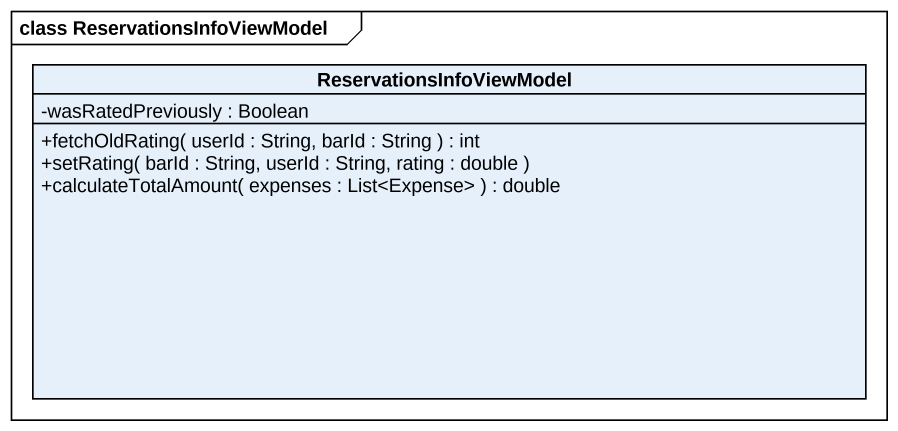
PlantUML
@startuml
mainframe class ReservationsInfoViewModel
hide circle
hide empty members
skinparam classAttributeIconSize 0
class ReservationsInfoViewModel {
  -wasRatedPreviously : Boolean
  +fetchOldRating( userId : String, barId : String ) : int
  +setRating( barId : String, userId : String, rating : double )
  +calculateTotalAmount( expenses : List<Expense> ) : double
}
@enduml
